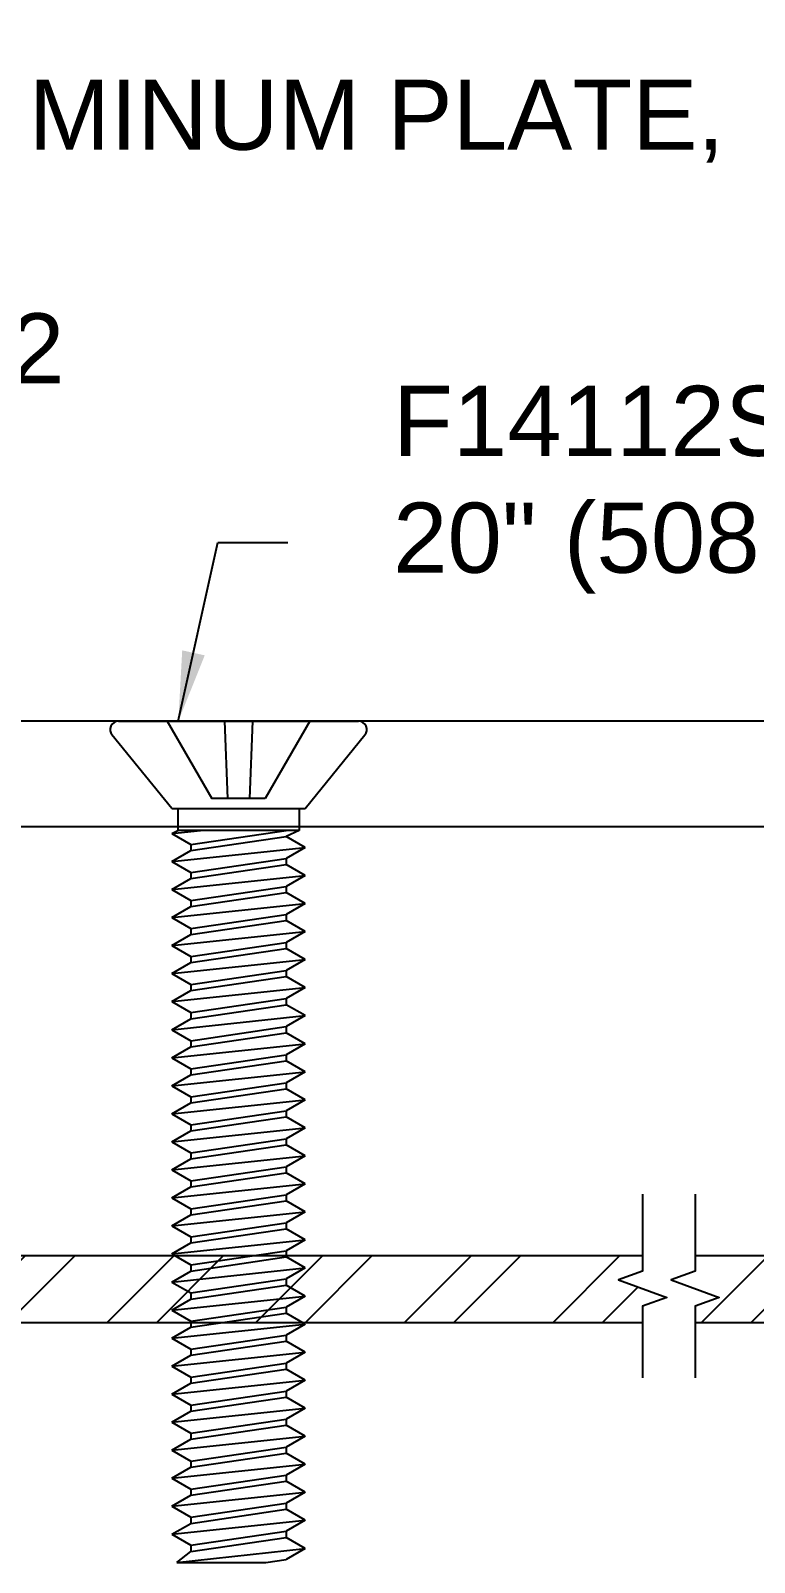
# Model space of a CAD drawing. Header units: inches. Extents: x 1.8 to 35.7, y -2.1 to 6.
# Drawn here: x 8.623 to 9.914, y 0.383 to 3.115 of the extents above; entities that cross this region are included whole.
import ezdxf

# ---------------------------------------------------------------- set-up
doc = ezdxf.new("R2010")
doc.units = ezdxf.units.IN
doc.header["$MEASUREMENT"] = 0
for name, color, linetype in [('anchors', 4, 'Continuous'), ('dimensions', 3, 'Continuous'), ('METALS', 7, 'Continuous'), ('text', 2, 'Continuous')]:
    doc.layers.add(name, color=color, linetype=linetype)
doc.styles.add('ARIAL', font='arial.ttf')
doc.dimstyles.new('Arial', dxfattribs={"dimtxt": 0.125, "dimasz": 0.125, "dimexe": 0.125, "dimexo": 0.125, "dimgap": 0.125, "dimtad": 0, "dimtih": 1, "dimtoh": 1, "dimdec": 4, "dimzin": 0, "dimdsep": 46, "dimlunit": 4, "dimtxsty": 'ARIAL', "dimcen": 0.125, "dimadec": 0, "dimazin": 0, "dimtfac": 1, "dimtdec": 4, "dimtofl": 0, "dimtmove": 0, "dimatfit": 3, "dimfxl": 0, "dimfrac": 2, "dimtolj": 1, "dimtzin": 0, "dimarcsym": 0})

# ---------------------------------------------------------------- blocks, each defined once
blk = doc.blocks.new('*D1')
at = {"layer": 'DEFPOINTS', "color": 0}
for p in [(11.666, 3.5331), (6.3216, 1.8628), (11.666, 1.8628)]:
    blk.add_point(p, dxfattribs=at)
at = {"layer": 'dimensions', "color": 0, "lineweight": -2}
for p, q in [((6.3216, 1.9878), (6.3216, 3.6581)), ((11.666, 1.9878), (11.666, 3.6581)), ((6.4466, 3.5331), (8.5106, 3.5331)), ((11.541, 3.5331), (9.4771, 3.5331))]:
    blk.add_line(p, q, dxfattribs=at)
at = {"layer": 'dimensions', "color": 0}
for points in [[(6.4466, 3.5539), (6.4466, 3.5122), (6.3216, 3.5331)], [(11.541, 3.5539), (11.541, 3.5122), (11.666, 3.5331)]]:
    blk.add_solid(points, dxfattribs=at)
at = {"layer": 'dimensions', "color": 0, "insert": (8.9938, 3.5331), "char_height": 0.125, "attachment_point": 5, "style": 'ARIAL'}
blk.add_mtext('\\A1;5 3/8"\\P [136mm]', dxfattribs=at)
blk = doc.blocks.new('*D2')
at = {"layer": 'DEFPOINTS', "color": 0}
for p in [(14.1663, 4.2168), (3.8213, 1.8728), (14.1663, 1.8728)]:
    blk.add_point(p, dxfattribs=at)
at = {"layer": 'dimensions', "color": 0, "lineweight": -2}
for p, q in [((3.8213, 1.9978), (3.8213, 4.3418)), ((14.1663, 1.9978), (14.1663, 4.3418)), ((3.9463, 4.2168), (8.5106, 4.2168)), ((14.0413, 4.2168), (9.4771, 4.2168))]:
    blk.add_line(p, q, dxfattribs=at)
at = {"layer": 'dimensions', "color": 0}
for points in [[(3.9463, 4.2377), (3.9463, 4.196), (3.8213, 4.2168)], [(14.0413, 4.2377), (14.0413, 4.196), (14.1663, 4.2168)]]:
    blk.add_solid(points, dxfattribs=at)
at = {"layer": 'dimensions', "color": 0, "insert": (8.9938, 4.2168), "char_height": 0.125, "attachment_point": 5, "style": 'ARIAL'}
blk.add_mtext('\\A1;10 3/8"\\P [263mm]', dxfattribs=at)
blk = doc.blocks.new('F14112S')
for p, q in [((-0.214, 0), (0.214, 0)), ((-0.1275, 0), (-0.0475, -0.1375)), ((-0.0247, 0), (-0.0198, -0.1375)), ((0.0247, 0), (0.0198, -0.1375)), ((0.1275, 0), (0.0475, -0.1375)), ((-0.119, -0.1554), (-0.2257, -0.0244)), ((0.119, -0.1554), (0.2257, -0.0244)), ((-0.119, -0.1554), (0.119, -0.1554)), ((-0.108, -0.1554), (-0.108, -0.1946)), ((0.0475, -0.1375), (-0.0475, -0.1375)), ((0.108, -0.1554), (0.108, -0.1946)), ((-0.119, -0.2), (-0.108, -0.1946)), ((-0.119, -0.2), (-0.0679, -0.1946)), ((-0.119, -0.2), (-0.085, -0.2196)), ((0.108, -0.1946), (-0.108, -0.1946)), ((-0.085, -0.2196), (0.085, -0.1946)), ((-0.085, -0.2304), (0.085, -0.2054)), ((0.108, -0.1946), (0.085, -0.2054)), ((0.119, -0.225), (0.085, -0.2054)), ((-0.119, -0.25), (0.119, -0.225)), ((-0.119, -0.25), (-0.085, -0.2304)), ((-0.085, -0.2196), (-0.085, -0.2304)), ((-0.085, -0.2696), (0.085, -0.2446)), ((0.119, -0.225), (0.085, -0.2446)), ((0.085, -0.2446), (0.085, -0.2554)), ((-0.119, -0.25), (-0.085, -0.2696)), ((-0.085, -0.2804), (0.085, -0.2554)), ((-0.085, -0.2696), (-0.085, -0.2804)), ((0.119, -0.275), (0.085, -0.2554)), ((-0.119, -0.3), (0.119, -0.275)), ((-0.119, -0.3), (-0.085, -0.2804)), ((-0.119, -0.3), (-0.085, -0.3196)), ((-0.085, -0.3196), (0.085, -0.2946)), ((0.119, -0.275), (0.085, -0.2946)), ((0.085, -0.2946), (0.085, -0.3054)), ((-0.119, -0.35), (0.119, -0.325)), ((-0.085, -0.3304), (0.085, -0.3054)), ((-0.085, -0.3196), (-0.085, -0.3304)), ((0.119, -0.325), (0.085, -0.3054)), ((0.119, -0.325), (0.085, -0.3446)), ((-0.119, -0.35), (-0.085, -0.3304)), ((-0.119, -0.35), (-0.085, -0.3696)), ((-0.085, -0.3696), (0.085, -0.3446)), ((0.085, -0.3446), (0.085, -0.3554)), ((-0.119, -0.4), (0.119, -0.375)), ((-0.119, -0.4), (-0.085, -0.3804)), ((-0.085, -0.3804), (0.085, -0.3554)), ((-0.085, -0.3696), (-0.085, -0.3804)), ((0.119, -0.375), (0.085, -0.3554)), ((0.119, -0.375), (0.085, -0.3946)), ((-0.119, -0.4), (-0.085, -0.4196)), ((-0.085, -0.4196), (0.085, -0.3946)), ((-0.085, -0.4304), (0.085, -0.4054)), ((0.085, -0.3946), (0.085, -0.4054)), ((0.119, -0.425), (0.085, -0.4054)), ((-0.119, -0.45), (0.119, -0.425)), ((-0.119, -0.45), (-0.085, -0.4304)), ((-0.085, -0.4196), (-0.085, -0.4304)), ((0.119, -0.425), (0.085, -0.4446)), ((-0.119, -0.45), (-0.085, -0.4696)), ((-0.085, -0.4696), (0.085, -0.4446)), ((-0.085, -0.4804), (0.085, -0.4554)), ((0.085, -0.4446), (0.085, -0.4554)), ((0.119, -0.475), (0.085, -0.4554)), ((-0.119, -0.5), (0.119, -0.475)), ((-0.119, -0.5), (-0.085, -0.4804)), ((-0.085, -0.4696), (-0.085, -0.4804)), ((0.119, -0.475), (0.085, -0.4946)), ((-0.119, -0.5), (-0.085, -0.5196)), ((-0.085, -0.5196), (0.085, -0.4946)), ((-0.085, -0.5304), (0.085, -0.5054)), ((0.085, -0.4946), (0.085, -0.5054)), ((0.119, -0.525), (0.085, -0.5054)), ((-0.119, -0.55), (0.119, -0.525)), ((-0.119, -0.55), (-0.085, -0.5304)), ((-0.085, -0.5196), (-0.085, -0.5304)), ((-0.085, -0.5696), (0.085, -0.5446)), ((0.119, -0.525), (0.085, -0.5446)), ((0.085, -0.5446), (0.085, -0.5554)), ((-0.119, -0.55), (-0.085, -0.5696)), ((-0.085, -0.5804), (0.085, -0.5554)), ((-0.085, -0.5696), (-0.085, -0.5804)), ((0.119, -0.575), (0.085, -0.5554)), ((-0.119, -0.6), (0.119, -0.575)), ((-0.119, -0.6), (-0.085, -0.5804)), ((-0.119, -0.6), (-0.085, -0.6196)), ((-0.085, -0.6196), (0.085, -0.5946)), ((0.119, -0.575), (0.085, -0.5946)), ((0.085, -0.5946), (0.085, -0.6054)), ((-0.119, -0.65), (0.119, -0.625)), ((-0.085, -0.6304), (0.085, -0.6054)), ((-0.085, -0.6196), (-0.085, -0.6304)), ((0.119, -0.625), (0.085, -0.6054)), ((0.119, -0.625), (0.085, -0.6446)), ((-0.119, -0.65), (-0.085, -0.6304)), ((-0.119, -0.65), (-0.085, -0.6696)), ((-0.085, -0.6696), (0.085, -0.6446)), ((-0.085, -0.6804), (0.085, -0.6554)), ((0.085, -0.6446), (0.085, -0.6554)), ((0.119, -0.675), (0.085, -0.6554)), ((-0.119, -0.7), (0.119, -0.675)), ((-0.119, -0.7), (-0.085, -0.6804)), ((-0.085, -0.6696), (-0.085, -0.6804)), ((0.119, -0.675), (0.085, -0.6946)), ((-0.119, -0.7), (-0.085, -0.7196)), ((-0.085, -0.7196), (0.085, -0.6946)), ((-0.085, -0.7304), (0.085, -0.7054)), ((0.085, -0.6946), (0.085, -0.7054)), ((0.119, -0.725), (0.085, -0.7054)), ((-0.119, -0.75), (0.119, -0.725)), ((-0.119, -0.75), (-0.085, -0.7304)), ((-0.085, -0.7196), (-0.085, -0.7304)), ((0.119, -0.725), (0.085, -0.7446)), ((-0.119, -0.75), (-0.085, -0.7696)), ((-0.085, -0.7696), (0.085, -0.7446)), ((-0.085, -0.7804), (0.085, -0.7554)), ((0.085, -0.7446), (0.085, -0.7554)), ((0.119, -0.775), (0.085, -0.7554)), ((-0.119, -0.8), (0.119, -0.775)), ((-0.119, -0.8), (-0.085, -0.7804)), ((-0.085, -0.7696), (-0.085, -0.7804)), ((0.119, -0.775), (0.085, -0.7946)), ((-0.119, -0.8), (-0.085, -0.8196)), ((-0.085, -0.8196), (0.085, -0.7946)), ((-0.085, -0.8304), (0.085, -0.8054)), ((0.085, -0.7946), (0.085, -0.8054)), ((0.119, -0.825), (0.085, -0.8054)), ((-0.119, -0.85), (0.119, -0.825)), ((-0.119, -0.85), (-0.085, -0.8304)), ((-0.085, -0.8196), (-0.085, -0.8304)), ((-0.085, -0.8696), (0.085, -0.8446)), ((0.119, -0.825), (0.085, -0.8446)), ((0.085, -0.8446), (0.085, -0.8554)), ((-0.119, -0.85), (-0.085, -0.8696)), ((-0.085, -0.8804), (0.085, -0.8554)), ((-0.085, -0.8696), (-0.085, -0.8804)), ((0.119, -0.875), (0.085, -0.8554)), ((-0.119, -0.9), (0.119, -0.875)), ((-0.119, -0.9), (-0.085, -0.8804)), ((-0.119, -0.9), (-0.085, -0.9196)), ((-0.085, -0.9196), (0.085, -0.8946)), ((0.119, -0.875), (0.085, -0.8946)), ((0.085, -0.8946), (0.085, -0.9054)), ((-0.119, -0.95), (0.119, -0.925)), ((-0.085, -0.9304), (0.085, -0.9054)), ((-0.085, -0.9196), (-0.085, -0.9304)), ((0.119, -0.925), (0.085, -0.9054)), ((0.119, -0.925), (0.085, -0.9446)), ((-0.119, -0.95), (-0.085, -0.9304)), ((-0.119, -0.95), (-0.085, -0.9696)), ((-0.085, -0.9696), (0.085, -0.9446)), ((-0.085, -0.9804), (0.085, -0.9554)), ((0.085, -0.9446), (0.085, -0.9554)), ((0.119, -0.975), (0.085, -0.9554)), ((-0.119, -1), (0.119, -0.975)), ((-0.119, -1), (-0.085, -0.9804)), ((-0.085, -0.9696), (-0.085, -0.9804)), ((0.119, -0.975), (0.085, -0.9946)), ((-0.119, -1), (-0.085, -1.0196)), ((-0.085, -1.0196), (0.085, -0.9946)), ((-0.085, -1.0304), (0.085, -1.0054)), ((0.085, -0.9946), (0.085, -1.0054)), ((0.119, -1.025), (0.085, -1.0054)), ((-0.119, -1.05), (0.119, -1.025)), ((-0.119, -1.05), (-0.085, -1.0304)), ((-0.085, -1.0196), (-0.085, -1.0304)), ((0.119, -1.025), (0.085, -1.0446)), ((-0.119, -1.05), (-0.085, -1.0696)), ((-0.085, -1.0696), (0.085, -1.0446)), ((-0.085, -1.0804), (0.085, -1.0554)), ((0.085, -1.0446), (0.085, -1.0554)), ((0.119, -1.075), (0.085, -1.0554)), ((-0.119, -1.1), (0.119, -1.075)), ((-0.119, -1.1), (-0.085, -1.0804)), ((-0.085, -1.0696), (-0.085, -1.0804)), ((0.119, -1.075), (0.085, -1.0946)), ((-0.119, -1.1), (-0.085, -1.1196)), ((-0.085, -1.1196), (0.085, -1.0946)), ((-0.085, -1.1304), (0.085, -1.1054)), ((-0.085, -1.1196), (-0.085, -1.1304)), ((0.085, -1.0946), (0.085, -1.1054)), ((0.119, -1.125), (0.085, -1.1054)), ((-0.119, -1.15), (0.119, -1.125)), ((-0.119, -1.15), (-0.085, -1.1304)), ((-0.085, -1.1696), (0.085, -1.1446)), ((0.119, -1.125), (0.085, -1.1446)), ((0.085, -1.1446), (0.085, -1.1554)), ((-0.119, -1.15), (-0.085, -1.1696)), ((-0.085, -1.1804), (0.085, -1.1554)), ((-0.085, -1.1696), (-0.085, -1.1804)), ((0.119, -1.175), (0.085, -1.1554)), ((-0.119, -1.2), (0.119, -1.175)), ((-0.119, -1.2), (-0.085, -1.1804)), ((-0.119, -1.2), (-0.085, -1.2196)), ((-0.085, -1.2196), (0.085, -1.1946)), ((0.119, -1.175), (0.085, -1.1946)), ((0.085, -1.1946), (0.085, -1.2054)), ((-0.119, -1.25), (0.119, -1.225)), ((-0.085, -1.2304), (0.085, -1.2054)), ((-0.085, -1.2196), (-0.085, -1.2304)), ((0.119, -1.225), (0.085, -1.2054)), ((0.119, -1.225), (0.085, -1.2446)), ((-0.119, -1.25), (-0.085, -1.2304)), ((-0.119, -1.25), (-0.085, -1.2696)), ((-0.085, -1.2696), (0.085, -1.2446)), ((-0.085, -1.2804), (0.085, -1.2554)), ((0.085, -1.2446), (0.085, -1.2554)), ((0.119, -1.275), (0.085, -1.2554)), ((-0.119, -1.3), (0.119, -1.275)), ((-0.119, -1.3), (-0.085, -1.2804)), ((-0.085, -1.2696), (-0.085, -1.2804)), ((0.119, -1.275), (0.085, -1.2946)), ((-0.119, -1.3), (-0.085, -1.3196)), ((-0.085, -1.3196), (0.085, -1.2946)), ((-0.085, -1.3304), (0.085, -1.3054)), ((0.085, -1.2946), (0.085, -1.3054)), ((0.119, -1.325), (0.085, -1.3054)), ((-0.119, -1.35), (0.119, -1.325)), ((-0.119, -1.35), (-0.085, -1.3304)), ((-0.085, -1.3196), (-0.085, -1.3304)), ((0.119, -1.325), (0.085, -1.3446)), ((-0.119, -1.35), (-0.085, -1.3696)), ((-0.085, -1.3696), (0.085, -1.3446)), ((-0.085, -1.3804), (0.085, -1.3554)), ((0.085, -1.3446), (0.085, -1.3554)), ((0.119, -1.375), (0.085, -1.3554)), ((-0.119, -1.4), (0.119, -1.375)), ((-0.119, -1.4), (-0.085, -1.3804)), ((-0.085, -1.3696), (-0.085, -1.3804)), ((0.119, -1.375), (0.085, -1.3946)), ((-0.119, -1.4), (-0.085, -1.4196)), ((-0.085, -1.4196), (0.085, -1.3946)), ((-0.085, -1.4304), (0.085, -1.4054)), ((-0.085, -1.4196), (-0.085, -1.4304)), ((0.085, -1.3946), (0.085, -1.4054)), ((0.119, -1.425), (0.085, -1.4054)), ((-0.119, -1.45), (0.119, -1.425)), ((-0.119, -1.45), (-0.085, -1.4304)), ((-0.085, -1.4696), (0.085, -1.4446)), ((0.119, -1.425), (0.085, -1.4446)), ((0.085, -1.4446), (0.085, -1.4554)), ((-0.119, -1.45), (-0.085, -1.4696)), ((-0.1099, -1.5), (0.119, -1.475)), ((-0.085, -1.4804), (0.085, -1.4554)), ((-0.085, -1.4696), (-0.085, -1.4804)), ((0.119, -1.475), (0.085, -1.4554)), ((0.119, -1.475), (0.085, -1.4946)), ((-0.1099, -1.5), (-0.085, -1.4804)), ((-0.1099, -1.5), (0.0485, -1.5)), ((0.0485, -1.5), (0.085, -1.4946))]:
    blk.add_line(p, q)
for centre, start, end in [((-0.214, -0.015), 90, 219.032), ((0.214, -0.015), 320.968, 90)]:
    blk.add_arc(centre, 0.015, start, end)
blk = doc.blocks.new('PIN')
for p, q in [((-0.1602, 0.1698), (-0.1452, 0.1848)), ((-0.1602, 0.1698), (0.0898, 0.1698)), ((-0.1602, 0.1698), (-0.1602, -0.1277)), ((0.0748, 0.1848), (-0.1452, 0.1848)), ((0.0748, 0.1848), (0.0898, 0.1698)), ((0.0898, 0.1698), (0.0898, -0.1277)), ((0.0898, -0.1277), (-0.1602, -0.1277)), ((0.0898, -0.2477), (-0.1602, -0.2477)), ((-0.1602, -0.2477), (-0.1602, -0.2952)), ((0.0898, -0.2477), (0.0898, -0.2952)), ((-0.1602, -0.2952), (0.0898, -0.2952)), ((-0.1602, -0.2952), (-0.1452, -0.3102)), ((0.0898, -0.2952), (0.0748, -0.3102)), ((-0.1452, -0.3102), (0.0748, -0.3102))]:
    blk.add_line(p, q)
blk = doc.blocks.new('PB614')
h = blk.add_hatch()
h.set_pattern_fill('ANSI32', color=256, scale=0.5, style=0)
h.set_pattern_definition([(45, (-1.4139, -4.05944), (-0.1325825, 0.1325825), []), (45, (-1.3255, -4.05944), (-0.1325825, 0.1325825), [])])
h.paths.add_polyline_path([(8.1641, 3.6148), (8.25, 3.5835), (8.207, 3.5679), (8.207, 3.5381), (8.7157, 3.5381), (8.7157, 3.6581), (8.207, 3.6581), (8.207, 3.6304)])
h.paths.add_polyline_path([(8.1135, 3.5381), (8.1135, 3.5679), (8.1564, 3.5835), (8.0706, 3.6148), (8.1135, 3.6304), (8.1135, 3.6581), (6.7017, 3.6581), (6.7017, 3.6304), (6.6588, 3.6148), (6.7446, 3.5835), (6.7017, 3.5679), (6.7017, 3.5381)])
h.paths.add_polyline_path([(6.6511, 3.5835), (6.5652, 3.6148), (6.6081, 3.6304), (6.6081, 3.6581), (6.069, 3.6581), (6.069, 3.5381), (6.6081, 3.5381), (6.6081, 3.5679)])
for p, q in [((6.069, 3.5381), (6.069, 3.6581)), ((6.069, 3.6581), (6.6081, 3.6581)), ((6.7017, 3.6581), (8.1135, 3.6581)), ((8.207, 3.6581), (8.7157, 3.6581)), ((8.7157, 3.6581), (8.7157, 3.5381)), ((6.6081, 3.5381), (6.069, 3.5381)), ((8.1135, 3.5381), (6.7017, 3.5381)), ((8.7157, 3.5381), (8.207, 3.5381))]:
    blk.add_line(p, q)
at = {"linetype": 'Continuous'}
for points in [[(6.6081, 3.7673), (6.6081, 3.6304), (6.5652, 3.6148), (6.6511, 3.5835), (6.6081, 3.5679), (6.6081, 3.4402)], [(6.7017, 3.7673), (6.7017, 3.6304), (6.6588, 3.6148), (6.7446, 3.5835), (6.7017, 3.5679), (6.7017, 3.4402)], [(8.1135, 3.7673), (8.1135, 3.6304), (8.0706, 3.6148), (8.1564, 3.5835), (8.1135, 3.5679), (8.1135, 3.4402)], [(8.207, 3.7673), (8.207, 3.6304), (8.1641, 3.6148), (8.25, 3.5835), (8.207, 3.5679), (8.207, 3.4402)]]:
    blk.add_lwpolyline(points, dxfattribs=at)
blk.add_blockref('PIN', (6.3151, 3.7858))
at = {"xscale": -1}
blk.add_blockref('PIN', (8.4698, 3.7858), dxfattribs=at)

msp = doc.modelspace()

# ---------------------------------------------------------------- linework, layer by layer
at = {"layer": 'METALS'}
msp.add_lwpolyline([(6.32158, 1.88281), (6.32158, 1.69531), (11.66605, 1.69531), (11.66605, 1.88281)], close=True, dxfattribs=at)

# ---------------------------------------------------------------- block references
at = {"layer": 'anchors'}
for name, p in [('F14112S', (8.99381, 1.88281)), ('PB614', (1.6014, -2.72803))]:
    msp.add_blockref(name, p, dxfattribs=at)

# ---------------------------------------------------------------- texts
at = {"layer": 'text', "char_height": 0.125, "attachment_point": 4, "style": 'ARIAL'}
for s, insert in [('3/16" (5mm) ALUMINUM PLATE,\\Pw/AB1X316\\P- WELD TO CSP2', (7.27658, 2.75532)), ('F14112S @\\P20" (508mm) O.C.', (9.26957, 2.29561))]:
    msp.add_mtext(s, dxfattribs=dict(at, insert=insert))

# ---------------------------------------------------------------- dimensions: what is measured, and where the dimension line sits
at = {"layer": 'dimensions'}
for base, p1, p2, override, picture, middle in [((14.16631, 4.21682), (3.82131, 1.87281), (14.16631, 1.87281), {"dimdec": 4, "dimpost": '\\X'}, '*D2', (8.99381, 4.21682)), ((11.66605, 3.53306), (6.32158, 1.86281), (11.66605, 1.86281), {"dimpost": '\\X'}, '*D1', (8.99381, 3.53306))]:
    dim = msp.add_linear_dim(base=base, p1=p1, p2=p2, dimstyle='Arial', override=override, dxfattribs=at)
    dim.commit()
    dim.dimension.update_dxf_attribs({"geometry": picture, "text_midpoint": middle, "dimtype": 160})

# ---------------------------------------------------------------- leaders
at = {"layer": 'text', "annotation_type": 0, "has_hookline": 1, "hookline_direction": 0, "text_width": 2.56199}
msp.add_leader([(6.7692, 1.88281), (7.01899, 2.75532), (7.15158, 2.75532)], dimstyle='Arial', dxfattribs=at)
at = {"layer": 'text', "annotation_type": 0, "has_hookline": 1, "hookline_direction": 0, "text_width": 1.39052}
msp.add_leader([(8.88644, 1.88281), (8.95707, 2.20186), (9.08207, 2.20186)], dimstyle='Arial', override={"dimgap": 0.1875, "dimtad": 0}, dxfattribs=at)

doc.saveas('drawing.dxf')
